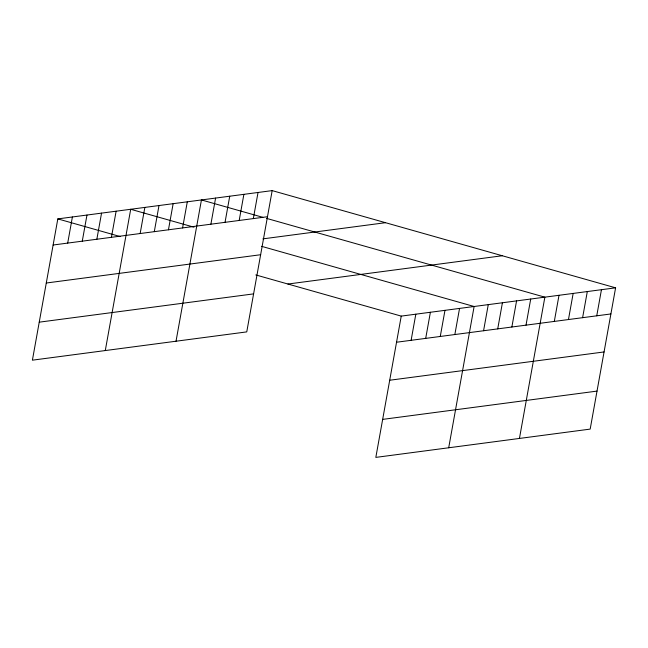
<?xml version="1.0" encoding="UTF-8"?>
<svg xmlns="http://www.w3.org/2000/svg" width="648" height="648" viewBox="0 0 648 648"><rect width="100%" height="100%" fill="white"/><g stroke="black" fill="none" stroke-linecap="round" stroke-linejoin="round"><path stroke-width="0.97" d="M272.176 190.609L57.818 218.894L32.4 360.175L246.758 331.889L272.176 190.609L615.6 287.825L590.182 429.106L375.824 457.391L401.242 316.111L615.6 287.825M67.7 243.089L72.398 216.975M82.272 241.169L86.97 215.047M96.852 239.242L101.55 213.127M111.424 237.322L116.122 211.199M105.284 350.552L130.702 209.28L193.979 227.189M140.146 233.531L144.852 207.409M154.297 231.66L158.995 205.546M168.448 229.797L173.146 203.674M182.59 227.926L187.296 201.812M176.021 341.221L201.439 199.94L262.829 217.323M210.892 224.192L215.59 198.077M225.034 222.329L229.732 196.206M239.185 220.466L243.883 194.343M253.328 218.595L258.034 192.48M411.116 340.305L415.822 314.191M425.695 338.386L430.394 312.263M440.267 336.466L444.974 310.343M454.847 334.538L459.545 308.424M448.7 447.776L474.125 306.496L261.549 246.321M483.57 330.747L488.268 304.633M497.721 328.884L502.419 302.762M511.863 327.013L516.569 300.899M526.014 325.15L530.712 299.028M519.445 438.437L544.863 297.165L266.603 218.392M554.307 321.416L559.005 295.294M568.458 319.545L573.156 293.431M582.609 317.682L587.307 291.56M596.751 315.811L601.449 289.697M53.12 245.017L267.478 216.732M262.894 238.869L385.511 222.693M46.283 283.014L260.642 254.729M287.915 284.035L502.273 255.749M39.236 322.169L253.595 293.884M396.544 342.233L610.902 313.948M389.707 380.238L604.066 351.945M382.66 419.386L597.019 391.1M57.818 218.894L120.147 236.544M255.806 274.938L401.242 316.111"/></g></svg>
